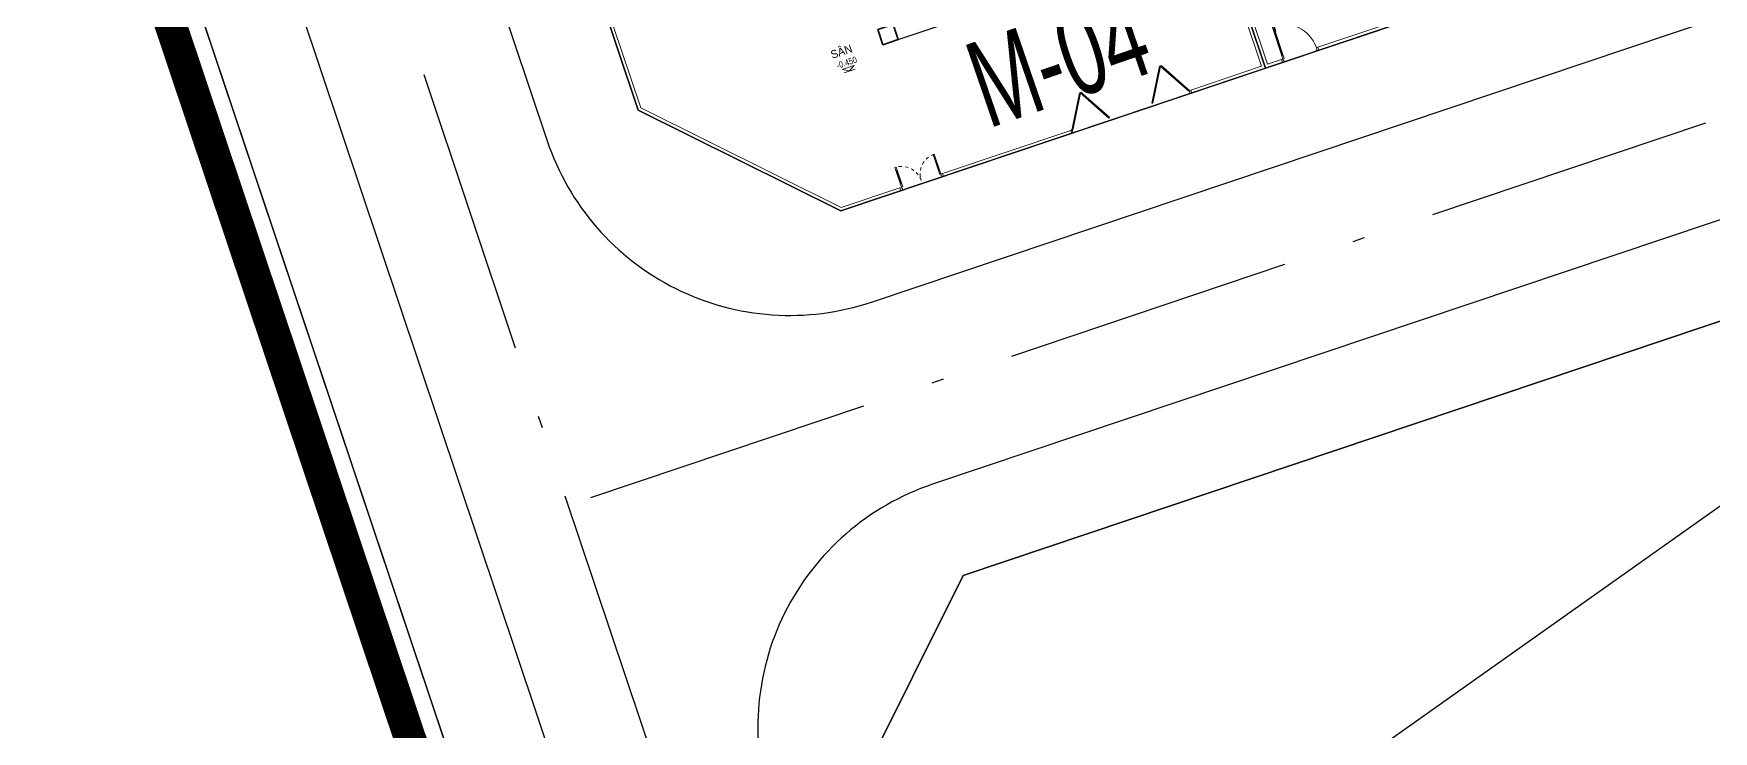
# Model space of a CAD drawing. Header units: metres. Extents: x 568006 to 1139366, y 2064802 to 4131555.
# Drawn here: x 569544.5 to 569597, y 2065771.9 to 2065793.7 of the extents above; entities that cross this region are included whole.
import ezdxf
from ezdxf.enums import TextEntityAlignment as Align
from ezdxf.xclip import XClip

# ---------------------------------------------------------------- set-up
doc = ezdxf.new("R2010")
doc.units = ezdxf.units.M
doc.header["$XCLIPFRAME"] = 0
for name, pattern in [('$AUDIT_BAD_LTYPE2', [0]), ('ACAD_ISO10W100', [18.5, 12, -3, 0.5, -3]), ('CENTER', [2, 1.25, -0.25, 0.25, -0.25]), ('HIDDEN', [0.375, 0.25, -0.125])]:
    doc.linetypes.add(name, pattern=pattern)
doc.layers.get('0').update_dxf_attribs({"linetype": 'CONTINUOUS'})
doc.layers.get('DEFPOINTS').update_dxf_attribs({"color": 152, "linetype": 'CONTINUOUS'})
for name, color, linetype, lineweight in [('-CONCRETE', 1, 'CONTINUOUS', 35), ('-DOOR', 137, 'CONTINUOUS', 9), ('-KH', 143, 'CONTINUOUS', 13), ('-LINE1', 7, 'CONTINUOUS', 18), ('-TEXT', 7, 'CONTINUOUS', 15), ('-WALL', 4, 'CONTINUOUS', 35), ('A-KY HIEU', 34, 'CONTINUOUS', 20), ('boDnv', 54, 'CONTINUOUS', 25), ('E- RANH GIOI', 1, 'CENTER', 13), ('hung-demlonha', 7, 'CONTINUOUS', 15)]:
    doc.layers.add(name, color=color, linetype=linetype, lineweight=lineweight)
for name, color, linetype in [('BoThamCo', 94, 'CONTINUOUS'), ('dat cong cong', 240, 'CONTINUOUS'), ('datOBt', 42, 'CONTINUOUS'), ('ghi_chu', 7, 'CONTINUOUS'), ('LogDg', 7, 'CONTINUOUS'), ('loKBT', 42, 'CONTINUOUS'), ('SOLO', 7, 'CONTINUOUS'), ('TimDg', 222, 'CONTINUOUS'), ('ViaHeS', 32, 'CONTINUOUS')]:
    doc.layers.add(name, color=color, linetype=linetype)
doc.layers.add('KCS_Plotter', color=11, linetype='CONTINUOUS', plot=False)
doc.styles.add('1', font='arial.ttf')
doc.styles.add('kieuchuDim', font='arial.ttf', dxfattribs={"width": 0.75})
doc.styles.add('QH1', font='arialbd.ttf', dxfattribs={"width": 0.8})
doc.styles.add('rms', font='romans.shx', dxfattribs={"width": 0.7, "bigfont": 'vns.shx'})
doc.linetypes.add('ADL', pattern='A,0.125,-0.15,["++",rms,S=0.5,R=0,X=0,Y=-0.2245],-1.35,1.125', length=2.75)

# ---------------------------------------------------------------- blocks, each defined once
blk = doc.blocks.new('A$C33BC4D2A')
at = {"layer": 'A-KY HIEU', "color": 0, "const_width": 1.022}
blk.add_lwpolyline([(14.345, -292.097), (14.345, -4.903), (414.985, -4.903), (414.985, -292.097)], close=True, dxfattribs=at)
at = {"layer": 'DEFPOINTS', "color": 125}
blk.add_lwpolyline([(0, -297), (420, -297), (420, 0), (0, 0)], close=True, dxfattribs=at)
blk = doc.blocks.new('t1$0$D11')
at = {"linetype": '$AUDIT_BAD_LTYPE2'}
for p, q in [((70, 100), (70, 1000)), ((90, 1000), (90, 100))]:
    blk.add_line(p, q, dxfattribs=at)
for points in [[(50, 1000), (90, 1000), (90, 1100), (50, 1100), (50, 1000)], [(50, 1003), (50, 100)], [(50, 100), (90, 100), (90, 0), (50, 0), (50, 100)]]:
    blk.add_lwpolyline(points)
for points in [[(118, 895), (118, 1064), (90, 1064), (90, 1036), (113, 1036), (113, 895)], [(0, 0), (50, 0), (50, -40), (60, -40), (60, -100), (0, -100)], [(1200, 0), (1150, 0), (1150, -40), (1140, -40), (1140, -100), (1200, -100)]]:
    blk.add_lwpolyline(points, close=True)
at = {"linetype": '$AUDIT_BAD_LTYPE2', "ltscale": 0.3}
blk.add_arc((50, 0), 1100, 0, 90, dxfattribs=at)
blk = doc.blocks.new('A$C249437F6')
at = {"layer": '-LINE1', "lineweight": 18}
for p, q in [((22.163, 23.143), (22.763, 23.143)), ((22.672, 23.143), (23.272, 23.143))]:
    blk.add_line(p, q, dxfattribs=at)
at = {"layer": '-LINE1', "ltscale": 10}
blk.add_line((22.306, 23.243), (22.306, 23.143), dxfattribs=at)
blk.add_lwpolyline([(21.749, 23.143), (34.249, 23.143), (34.249, 43.143), (21.749, 43.143)], close=True, dxfattribs=at)
blk.add_lwpolyline([(32.179, 23.243), (34.149, 23.243), (34.149, 43.043), (21.849, 43.043), (21.849, 23.243), (22.306, 23.243)], dxfattribs=at)
at = {"layer": '-LINE1', "lineweight": 18}
blk.add_lwpolyline([(23.506, 23.243), (29.219, 23.243), (29.219, 23.143), (23.506, 23.143)], close=True, dxfattribs=at)
at = {"layer": '-DOOR', "xscale": 0.001, "yscale": 0.001, "zscale": 0.001}
blk.add_blockref('t1$0$D11', (22.306, 23.243), dxfattribs=at)
blk = doc.blocks.new('CONG2')
at = {"layer": '-LINE1', "lineweight": 18}
blk.add_line((257137, -126793), (257137, -126693), dxfattribs=at)
at = {"ltscale": 100}
for p, q in [((255907, -126606), (256397, -125757)), ((256427, -125775), (255937, -126623)), ((256527, -125775), (257017, -126623)), ((257047, -126606), (256557, -125757))]:
    blk.add_line(p, q, dxfattribs=at)
at = {"color": 8, "ltscale": 100}
for points in [[(256412, -125755), (256421, -125760), (255921, -126626), (255912, -126621)], [(256541, -125755), (256533, -125760), (257033, -126626), (257041, -126621)]]:
    blk.add_lwpolyline(points, close=True, dxfattribs=at)
at = {"ltscale": 100}
for points in [[(256477, -125688), (256427, -125775), (256416, -125768), (256421, -125760), (256412, -125755), (256407, -125763), (256397, -125757), (256447, -125671)], [(256477, -125688), (256527, -125775), (256538, -125768), (256533, -125760), (256541, -125755), (256546, -125763), (256557, -125757), (256507, -125671)], [(255917, -126612), (255912, -126621), (255921, -126626), (255926, -126617), (255937, -126623), (255887, -126710), (255857, -126693), (255907, -126606)], [(257036, -126612), (257041, -126621), (257033, -126626), (257028, -126617), (257017, -126623), (257067, -126710), (257097, -126693), (257047, -126606)], [(257087, -126728), (257097, -126728), (257097, -126693), (257137, -126693), (257137, -126793), (257087, -126793)]]:
    blk.add_lwpolyline(points, close=True, dxfattribs=at)
blk = doc.blocks.new('A$C5C575821')
at = {"layer": '-CONCRETE'}
h = blk.add_hatch(color=256, dxfattribs=at)
h.dxf.hatch_style = 1
h.paths.add_polyline_path([(0, 200), (0, 0), (200, 0), (200, 200)])
blk.add_lwpolyline([(0, 0), (200, 0), (200, 200), (0, 200)], close=True, dxfattribs=at)
blk = doc.blocks.new('LUOI M4')
at = {"layer": '-WALL', "xscale": -1}
for p in [(0, 11700), (6300, 11700), (11000, 11700), (0, 8000), (6300, 8000), (11000, 8000), (0, 4200), (6300, 4200), (11000, 4200), (0, -200), (6300, -200), (6300, -1600), (6300, -1600), (11000, -1600), (11000, -1600)]:
    blk.add_blockref('A$C5C575821', p, dxfattribs=at)
blk = doc.blocks.new('*U234')
for p, q in [((-1310, 550), (-1350, 550)), ((-1330, 100), (-1330, 550)), ((-90, 550), (-50, 550)), ((-70, 100), (-70, 550)), ((-1310, 100), (-1350, 100)), ((-90, 100), (-50, 100))]:
    blk.add_line(p, q)
for points in [[(-1350, 0), (-1310, 0), (-1310, 650), (-1350, 650)], [(-50, 0), (-90, 0), (-90, 650), (-50, 650)], [(-1400, -100), (-1340, -100), (-1340, -40), (-1350, -40), (-1350, 0), (-1400, 0)], [(0, -100), (-60, -100), (-60, -40), (-50, -40), (-50, 0), (0, 0)]]:
    blk.add_lwpolyline(points, close=True)
at = {"linetype": 'HIDDEN', "ltscale": 0.1}
for centre, start, end in [((-1350, 0), 0, 90), ((-50, 0), 90, 180)]:
    blk.add_arc(centre, 650, start, end, dxfattribs=at)
blk = doc.blocks.new('DANH COT')
at = {"layer": '-KH'}
blk.add_line((0, 0), (368, 0), dxfattribs=at)
blk.add_lwpolyline([(379, 118), (-11, 118), (184, 0)], close=True, dxfattribs=at)
blk.add_solid([(184, 0), (184, 118), (379, 118), (184, 0)], dxfattribs=at)
at = {"layer": '-TEXT', "style": '1', "width": 0.75}
blk.add_attdef('CAODO', (-142, 178), '', height=180, dxfattribs=at)
blk = doc.blocks.new('A$C5C0A7B32')
at = {"layer": '-LINE1'}
for p, q in [((15.349, 41.543), (15.349, 28.184)), ((15.349, 28.184), (20.29, 23.243)), ((20.29, 23.243), (22.233, 23.243)), ((22.233, 23.243), (22.233, 23.143))]:
    blk.add_line(p, q, dxfattribs=at)
for points in [[(34.249, 43.143), (15.249, 43.143), (15.249, 28.143), (20.249, 23.143), (34.249, 23.143)], [(23.633, 23.243), (27.859, 23.243), (27.859, 23.143), (23.633, 23.143)]]:
    blk.add_lwpolyline(points, close=True, dxfattribs=at)
blk.add_lwpolyline([(31.816, 23.143), (31.816, 23.243), (34.149, 23.243), (34.149, 43.043), (15.349, 43.043), (15.349, 42.443)], dxfattribs=at)
at = {"layer": '-WALL'}
blk.add_lwpolyline([(23.149, 27.643), (23.649, 27.643), (23.649, 28.143), (23.149, 28.143)], close=True, dxfattribs=at)
at = {"layer": 'SOLO'}
blk.add_line((23.649, 27.643), (26.849, 27.643), dxfattribs=at)
at = {"layer": '-CONCRETE', "xscale": 0.001, "yscale": 0.001, "zscale": 0.001}
blk.add_blockref('LUOI M4', (21.249, 29.243), dxfattribs=at)
at = {"layer": '-DOOR', "yscale": 0.001, "zscale": 0.001}
for name, p, xscale in [('CONG2', (284.996, 149.936), -0.001), ('CONG2', (-225.322, 149.935), 0.001), ('*U234', (23.633, 23.243), 0.001)]:
    blk.add_blockref(name, p, dxfattribs=dict(at, xscale=xscale))
at = {"layer": '-WALL'}
ref = blk.add_blockref('DANH COT', (21.716, 27.199), dxfattribs=dict(at, xscale=0.001, yscale=0.001, zscale=0.001))
ref.add_attrib('CAODO', '-0.450', (21.574, 27.377), dxfattribs={"layer": '-TEXT', "height": 0.2, "style": '1', "width": 0.75})
at = {"layer": '-TEXT', "color": 2}
blk.add_text('SÂN', height=0.25, dxfattribs=at).set_placement((21.508, 27.729))
blk = doc.blocks.new('tmbc_khub')
at = {"layer": 'boDnv', "color": 10, "linetype": 'ADL', "ltscale": 0.25, "const_width": 1}
blk.add_lwpolyline([(-397.985, 173.351), (-407.441, 170.178), (-409.975, 166.787), (-411.994, 153.947), (-405.827, 134.486), (-401.826, 117.045), (-400.921, 99.021), (-400.416, 94.422), (-396.554, 84.54), (-390.34, 74.189), (-371.072, 75.634), (-365.538, 73.655), (-364.63, 73.96)], close=True, dxfattribs=at)
at = {"layer": 'BoThamCo'}
blk.add_lwpolyline([(-288.895, 87.162), (-292.076, 96.642), (-298.407, 99.792), (-348.653, 82.93), (-351.803, 76.599), (-348.621, 67.118), (-342.29, 63.969), (-292.044, 80.831)], close=True, dxfattribs=at)
at = {"layer": 'dat cong cong'}
blk.add_lwpolyline([(-397.355, 174.617), (-408.055, 171.026), (-410.924, 167.187), (-413.018, 153.869), (-406.792, 134.223), (-402.82, 116.907), (-401.919, 98.941), (-401.396, 94.182), (-397.454, 84.097), (-390.88, 73.146), (-371.209, 74.621), (-365.548, 72.596), (-363.363, 73.33)], close=True, dxfattribs=at)
at = {"layer": 'datOBt'}
blk.add_lwpolyline([(-229.727, 140.767), (-233.102, 134.366), (-352.471, 94.306), (-358.802, 97.455), (-368.347, 125.897), (-365.197, 132.228), (-244.037, 172.888), (-237.931, 169.669)], close=True, dxfattribs=at)
at = {"layer": 'LogDg'}
for points in [[(-408.871, 218.361, 0.41785), (-417.816, 222.742), (-426.843, 219.588), (-498.295, 181.488, 0.007183), (-502.106, 179.385), (-547.987, 153.201, 0.398341), (-551.176, 142.672, -0.086934), (-535.647, 90.76), (-520.875, -34.663), (-518.88, -47.025, 0.463047), (-503.215, -56.49), (-343.103, -2.757, 0.414214), (-338.064, 7.372), (-408.871, 218.361)], [(-223.931, 142.32), (-232.132, 171.211, 0.428104), (-242.373, 176.611), (-366.152, 135.072, 0.414214), (-371.191, 124.942), (-361.646, 96.501, 0.414214), (-351.517, 91.462), (-229.081, 132.551, 0.400458), (-223.931, 142.32)], [(-291.09, 77.987, 0.414214), (-286.051, 88.117), (-289.232, 97.597, 0.414214), (-299.362, 102.636), (-349.608, 85.774, 0.414214), (-354.647, 75.644), (-351.465, 66.164, 0.414214), (-341.336, 61.125), (-291.09, 77.987)]]:
    blk.add_lwpolyline(points, format="xyb", dxfattribs=at)
at = {"layer": 'loKBT'}
for points in [[(-333.711, 121.698), (-345.562, 117.721), (-339.199, 98.76), (-327.348, 102.737)], [(-345.562, 117.721), (-363.575, 111.676), (-358.802, 97.455), (-352.471, 94.306), (-339.199, 98.76)]]:
    blk.add_lwpolyline(points, close=True, dxfattribs=at)
at = {"layer": 'TimDg', "linetype": 'ACAD_ISO10W100', "ltscale": 0.75}
for points in [[(-409.248, 228.914), (-328.857, -10.634)], [(-9.753, 202.992), (-360.991, 85.118)]]:
    blk.add_lwpolyline(points, dxfattribs=at)
at = {"layer": 'ViaHeS'}
blk.add_lwpolyline([(-386.602, -11.026), (-390.676, -0.871, 0.127242), (-400.328, 12.236), (-407.713, 18.245, 0.209295), (-416.602, 20.708), (-446.078, 16.485, -0.463367), (-449.503, 19.522), (-448.431, 67.025), (-446.498, 113.043), (-447.388, 203.917), (-444.771, 208.329), (-426.239, 218.21), (-418.201, 221.019), (-411.89, 217.928), (-341.863, 9.262), (-345.012, 2.931), (-386.602, -11.026)], format="xyb", dxfattribs=at)
for points in [[(-229.727, 140.767), (-233.102, 134.366), (-352.471, 94.306), (-358.802, 97.455), (-368.347, 125.897), (-365.197, 132.228), (-244.037, 172.888), (-237.931, 169.669)], [(-298.407, 99.792), (-292.076, 96.642), (-288.895, 87.162), (-292.044, 80.831), (-342.29, 63.969), (-348.621, 67.118), (-351.803, 76.599), (-348.653, 82.93)]]:
    blk.add_lwpolyline(points, close=True, dxfattribs=at)
at = {"layer": 'ViaHeS', "rotation": 18.55150068099539}
blk.add_blockref('A$C249437F6', (-352.455, 69.902), dxfattribs=at)
at = {"layer": 'hung-demlonha', "color": 7, "ltscale": 5, "style": 'QH1', "width": 0.65}
for tag, p in [('BT04', (-109.598, 191.643)), ('BT06', (-305.798, 171.199)), ('BT05', (-282.572, 137.244))]:
    blk.add_attdef(tag, text='', height=3.96, rotation=0, dxfattribs=at).set_placement(p, align=Align.CENTER)
at = {"layer": 'ViaHeS', "rotation": 18.551499734034}
blk.add_blockref('A$C5C0A7B32', (-364.305, 65.924), dxfattribs=at)
at = {"layer": 'ghi_chu', "lineweight": -2, "style": 'kieuchuDim', "width": 0.65}
blk.add_text('M-04', height=2.7, rotation=19, dxfattribs=at).set_placement((-347.87, 96.871))

msp = doc.modelspace()

# ---------------------------------------------------------------- linework, layer by layer
at = {"layer": 'KCS_Plotter', "extrusion": (-2.4685e-06, 4.62064e-06, 1)}
msp.add_line((569313.502, 2065578.308, 0), (570201.523, 2066206.266, 0), dxfattribs=at)

# ---------------------------------------------------------------- block references
at = {"layer": 'E- RANH GIOI', "extrusion": (-2.4685e-06, 4.62064e-06, 1), "xscale": 2.114336868039268, "yscale": 2.114336868039268, "zscale": 2.114336868039268}
msp.add_blockref('A$C33BC4D2A', (569313.502, 2066206.266, 8.139), dxfattribs=at)

# ---------------------------------------------------------------- next in the draw order: block references
at = {"layer": 'ghi_chu'}
ref = msp.add_blockref('tmbc_khub', (569922.191, 2065693.817), dxfattribs=at)
XClip(ref).set_block_clipping_path([(-391.9901366149, 0), (0, 477.830198009)])

doc.saveas('drawing.dxf')
